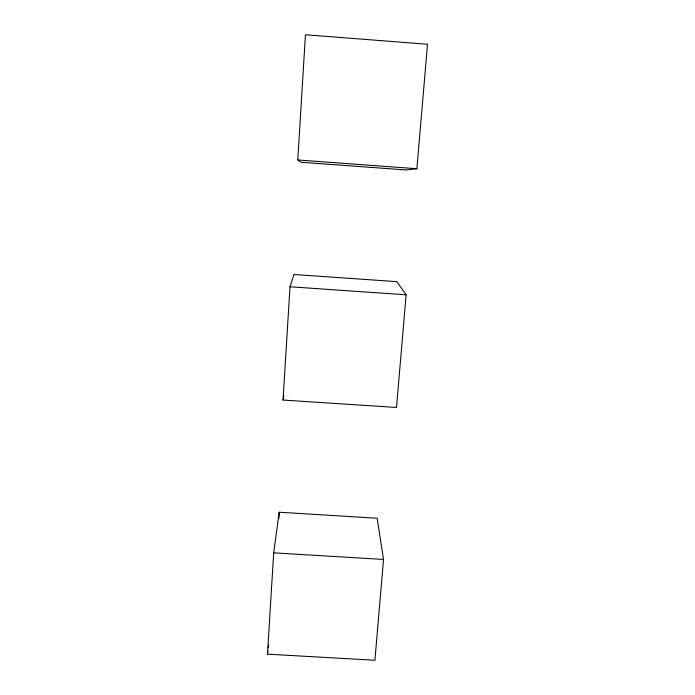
<?xml version="1.0" encoding="UTF-8"?>
<svg xmlns="http://www.w3.org/2000/svg" width="695" height="695" viewBox="0 0 695 695"><rect width="100%" height="100%" fill="white"/><g stroke="black" fill="none" stroke-linecap="round" stroke-linejoin="round"><path stroke-width="1.04" d="M267.479 654.16L273.691 552.846L279.234 512.215L377.142 518.244L383.527 559.458L374.918 660.25L267.479 654.16L267.87 650.928M283.056 400.051L289.997 286.766L293.959 274.482L396.836 281.649L406.123 294.81L396.506 407.461L283.056 400.051L283.829 395.924M297.773 159.963L305.444 34.75L427.521 44.254L416.887 168.729L406.132 169.971L300.918 162.239L297.773 159.963L416.887 168.729M278.834 518.661L279.234 512.215M268.261 647.697L268.652 644.465M273.691 552.846L383.527 559.458M289.997 286.766L406.123 294.81"/></g></svg>
